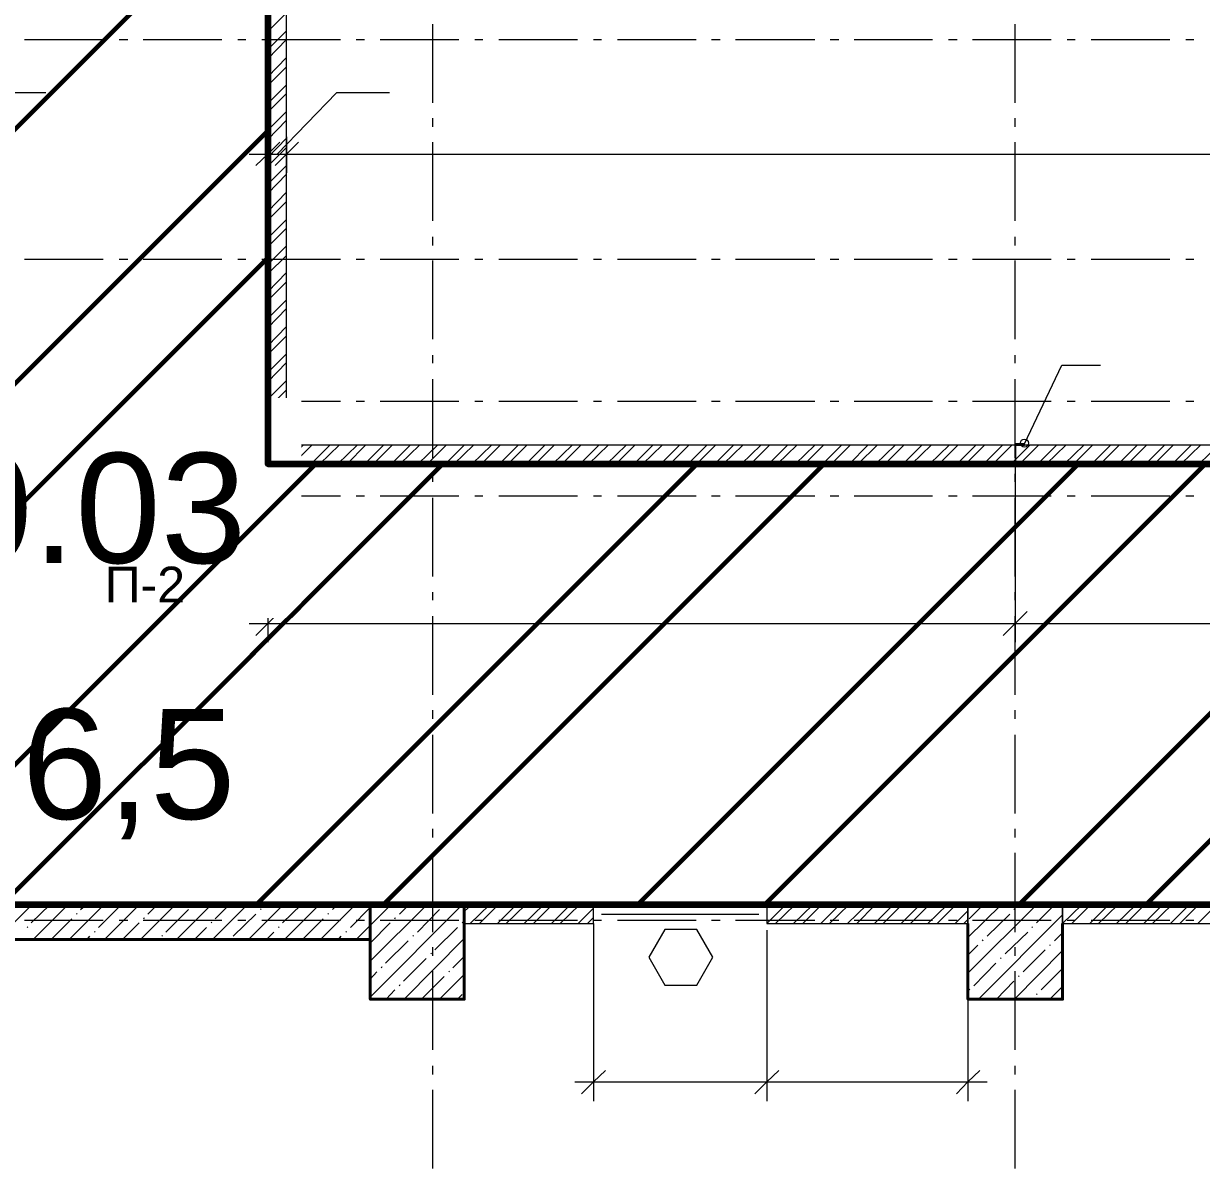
# Model space of a CAD drawing. Header units: millimetres. Extents: x -213911 to 415037, y -3642 to 107391.
# Drawn here: x -179876 to -172386, y 11474 to 18756 of the extents above; entities that cross this region are included whole.
import ezdxf

# ---------------------------------------------------------------- set-up
doc = ezdxf.new("R2010")
doc.units = ezdxf.units.MM
for name, color, linetype, lineweight in [('9.1 Стен подвал шпак', 160, 'Continuous', 90), ('9.3 клининг подвал', 190, 'Continuous', 60), ('Оси', 7, 'Continuous', 9)]:
    doc.layers.add(name, color=color, linetype=linetype, lineweight=lineweight)
doc.layers.add('PDF _Текст', color=7, linetype='Continuous')
doc.styles.get("Standard").update_dxf_attribs({"font": 'arial.ttf'})

msp = doc.modelspace()

# ---------------------------------------------------------------- linework, layer by layer
at = {"lineweight": 18}
for points in [[(-178247, 18002.4), (-178323.2, 17926.2), (-178399.5, 17854.2)], [(-178128.3, 18002.4), (-178204.6, 17926.2), (-178276.6, 17854.2)], [(-178247, 15015.8), (-178323.2, 14939.5), (-178399.5, 14863.3)], [(-173493.8, 15015.8), (-173570, 14939.5), (-173646.3, 14863.3)], [(-176175.4, 12097), (-176251.6, 12024.9), (-176327.9, 11948.7)], [(-175073.9, 12097), (-175150.2, 12024.9), (-175226.4, 11948.7)], [(-173794.6, 12097), (-173870.8, 12024.9), (-173942.8, 11948.7)]]:
    msp.add_lwpolyline(points, dxfattribs=at)
at = {"lineweight": 20}
msp.add_lwpolyline([(-173565.8, 16074.9), (-173510.7, 16074.9), (-173510.7, 16083.4), (-173570, 16083.4), (-173570, 15943.6), (-173510.7, 15943.6), (-173510.7, 15952), (-173565.8, 15952)], close=True, dxfattribs=at)
at = {"lineweight": 40}
for points in [[(-177670.8, 13151.8), (-180725.2, 13151.8), (-180725.2, 12931.5), (-177670.8, 12931.5)], [(-177073.5, 13151.8), (-177670.8, 13151.8), (-177670.8, 12550.2), (-177073.5, 12550.2)]]:
    msp.add_lwpolyline(points, close=True, dxfattribs=at)
for points in [[(-173269.2, 13151.8), (-173870.8, 13151.8)], [(-173870.8, 13033.2), (-173870.8, 12550.2), (-173269.2, 12550.2), (-173269.2, 13033.2)]]:
    msp.add_lwpolyline(points, dxfattribs=at)
at = {"layer": 'Оси', "lineweight": 9}
for points in [[(-173570, 16074.9), (-178204.6, 16074.9), (-178204.6, 19036.1), (-178323.2, 19036.1), (-178323.2, 15956.3), (-178204.6, 15956.3), (-173570, 15956.3)], [(-178323.2, 18705.7), (-178204.6, 18824.3)], [(-177272.6, 18252.4), (-177272.6, 18752.3)], [(-173570, 18252.4), (-173570, 18752.3)], [(-179869.5, 18654.8), (-179369.6, 18654.8)], [(-179267.9, 18654.8), (-179212.8, 18654.8)], [(-179115.4, 18654.8), (-178615.5, 18654.8)], [(-178513.8, 18654.8), (-178463, 18654.8)], [(-178361.3, 18654.8), (-177861.4, 18654.8)], [(-178323.2, 18591.3), (-178204.6, 18709.9)], [(-178323.2, 18532), (-178204.6, 18654.8)], [(-177759.8, 18654.8), (-177708.9, 18654.8)], [(-177607.3, 18654.8), (-177107.4, 18654.8)], [(-177005.7, 18654.8), (-176954.9, 18654.8)], [(-176853.2, 18654.8), (-176353.3, 18654.8)], [(-176251.6, 18654.8), (-176200.8, 18654.8)], [(-176099.1, 18654.8), (-175599.2, 18654.8)], [(-175501.8, 18654.8), (-175446.7, 18654.8)], [(-175349.3, 18654.8), (-174845.2, 18654.8)], [(-174747.7, 18654.8), (-174692.7, 18654.8)], [(-174595.2, 18654.8), (-174095.3, 18654.8)], [(-173993.7, 18654.8), (-173938.6, 18654.8)], [(-173841.2, 18654.8), (-173341.3, 18654.8)], [(-173239.6, 18654.8), (-173188.8, 18654.8)], [(-173087.1, 18654.8), (-172587.2, 18654.8)], [(-172485.5, 18654.8), (-172434.7, 18654.8)], [(-178323.2, 18417.6), (-178204.6, 18540.4)], [(-178323.2, 18362.5), (-178204.6, 18481.1)], [(-178323.2, 18248.1), (-178204.6, 18366.7)], [(-179733.9, 18315.9), (-180178.7, 18315.9), (-180534.6, 17926.2)], [(-178323.2, 18193.1), (-178204.6, 18311.7)], [(-177548, 18315.9), (-177886.9, 18315.9), (-178263.9, 17926.2)], [(-178323.2, 18078.7), (-178204.6, 18197.3)], [(-178323.2, 18019.4), (-178204.6, 18142.2)], [(-177272.6, 18099.9), (-177272.6, 18154.9)], [(-173570, 18099.9), (-173570, 18154.9)], [(-178323.2, 18036.3), (-178323.2, 17926.2), (-178323.2, 17807.6)], [(-178323.2, 17905), (-178204.6, 18027.8)], [(-178204.6, 18036.3), (-178204.6, 17926.2), (-178204.6, 17807.6)], [(-177272.6, 17502.5), (-177272.6, 18002.4)], [(-173570, 17502.5), (-173570, 18002.4)], [(-178441.8, 17926.2), (-178204.6, 17926.2), (-168486.4, 17926.2)], [(-178323.2, 17849.9), (-178204.6, 17968.5)], [(-178323.2, 17735.5), (-178204.6, 17854.2)], [(-178323.2, 17676.2), (-178204.6, 17799.1)], [(-178323.2, 17561.8), (-178204.6, 17684.7)], [(-178323.2, 17506.8), (-178204.6, 17625.4)], [(-178323.2, 17392.4), (-178204.6, 17511)], [(-178323.2, 17337.3), (-178204.6, 17455.9)], [(-177272.6, 17345.8), (-177272.6, 17400.9)], [(-173570, 17345.8), (-173570, 17400.9)], [(-178323.2, 17222.9), (-178204.6, 17341.6)], [(-179869.5, 17256.8), (-179369.6, 17256.8)], [(-179267.9, 17256.8), (-179212.8, 17256.8)], [(-179115.4, 17256.8), (-178615.5, 17256.8)], [(-178513.8, 17256.8), (-178463, 17256.8)], [(-178361.3, 17256.8), (-177861.4, 17256.8)], [(-178323.2, 17163.6), (-178204.6, 17282.2)], [(-177759.8, 17256.8), (-177708.9, 17256.8)], [(-177607.3, 17256.8), (-177107.4, 17256.8)], [(-177272.6, 16748.5), (-177272.6, 17248.4)], [(-177005.7, 17256.8), (-176954.9, 17256.8)], [(-176853.2, 17256.8), (-176353.3, 17256.8)], [(-176251.6, 17256.8), (-176200.8, 17256.8)], [(-176099.1, 17256.8), (-175599.2, 17256.8)], [(-175501.8, 17256.8), (-175446.7, 17256.8)], [(-175349.3, 17256.8), (-174845.2, 17256.8)], [(-174747.7, 17256.8), (-174692.7, 17256.8)], [(-174595.2, 17256.8), (-174095.3, 17256.8)], [(-173993.7, 17256.8), (-173938.6, 17256.8)], [(-173841.2, 17256.8), (-173341.3, 17256.8)], [(-173570, 16748.5), (-173570, 17248.4)], [(-173239.6, 17256.8), (-173188.8, 17256.8)], [(-173087.1, 17256.8), (-172587.2, 17256.8)], [(-172485.5, 17256.8), (-172434.7, 17256.8)], [(-178323.2, 17049.2), (-178204.6, 17172.1)], [(-178323.2, 16994.2), (-178204.6, 17112.8)], [(-178323.2, 16879.8), (-178204.6, 16998.4)], [(-178323.2, 16820.5), (-178204.6, 16943.3)], [(-178323.2, 16706.1), (-178204.6, 16829)], [(-178323.2, 16651), (-178204.6, 16769.6)], [(-178323.2, 16536.6), (-178204.6, 16655.3)], [(-177272.6, 16596), (-177272.6, 16646.8)], [(-173570, 16596), (-173570, 16646.8)], [(-178323.2, 16477.3), (-178204.6, 16600.2)], [(-173510.7, 16083.4), (-173273.5, 16583.2), (-173027.8, 16583.2)], [(-178323.2, 16367.2), (-178204.6, 16485.8)], [(-177272.6, 15994.4), (-177272.6, 16494.3)], [(-173570, 15994.4), (-173570, 16494.3)], [(-178323.2, 16307.9), (-178204.6, 16426.5)], [(-179869.5, 16354.5), (-179369.6, 16354.5)], [(-179267.9, 16354.5), (-179212.8, 16354.5)], [(-179115.4, 16354.5), (-178615.5, 16354.5)], [(-178513.8, 16354.5), (-178463, 16354.5)], [(-178361.3, 16354.5), (-177861.4, 16354.5)], [(-177759.8, 16354.5), (-177708.9, 16354.5)], [(-177607.3, 16354.5), (-177107.4, 16354.5)], [(-177005.7, 16354.5), (-176954.9, 16354.5)], [(-176853.2, 16354.5), (-176353.3, 16354.5)], [(-176251.6, 16354.5), (-176200.8, 16354.5)], [(-176099.1, 16354.5), (-175599.2, 16354.5)], [(-175501.8, 16354.5), (-175446.7, 16354.5)], [(-175349.3, 16354.5), (-174845.2, 16354.5)], [(-174747.7, 16354.5), (-174692.7, 16354.5)], [(-174595.2, 16354.5), (-174095.3, 16354.5)], [(-173993.7, 16354.5), (-173938.6, 16354.5)], [(-173841.2, 16354.5), (-173341.3, 16354.5)], [(-173239.6, 16354.5), (-173188.8, 16354.5)], [(-173087.1, 16354.5), (-172587.2, 16354.5)], [(-172485.5, 16354.5), (-172434.7, 16354.5)], [(-178323.2, 16193.5), (-178204.6, 16312.1)], [(-178323.2, 16138.4), (-178204.6, 16257)], [(-178323.2, 16024.1), (-178204.6, 16142.7)], [(-178323.2, 15964.7), (-178204.6, 16087.6)], [(-178221.5, 15956.3), (-178204.6, 15973.2), (-178098.7, 16074.9)], [(-178162.2, 15956.3), (-178043.6, 16074.9)], [(-178047.8, 15956.3), (-177929.2, 16074.9)], [(-177992.8, 15956.3), (-177869.9, 16074.9)], [(-177878.4, 15956.3), (-177755.5, 16074.9)], [(-177819.1, 15956.3), (-177700.5, 16074.9)], [(-177704.7, 15956.3), (-177586.1, 16074.9)], [(-177649.6, 15956.3), (-177531, 16074.9)], [(-177535.2, 15956.3), (-177416.6, 16074.9)], [(-177480.2, 15956.3), (-177357.3, 16074.9)], [(-177365.8, 15956.3), (-177242.9, 16074.9)], [(-177306.5, 15956.3), (-177187.9, 16074.9)], [(-177192.1, 15956.3), (-177073.5, 16074.9)], [(-177137, 15956.3), (-177014.2, 16074.9)], [(-177022.6, 15956.3), (-176899.8, 16074.9)], [(-176963.3, 15956.3), (-176844.7, 16074.9)], [(-176849, 15956.3), (-176730.3, 16074.9)], [(-176793.9, 15956.3), (-176675.3, 16074.9)], [(-176679.5, 15956.3), (-176560.9, 16074.9)], [(-176620.2, 15956.3), (-176501.6, 16074.9)], [(-176510, 15956.3), (-176387.2, 16074.9)], [(-176450.7, 15956.3), (-176332.1, 16074.9)], [(-176336.4, 15956.3), (-176217.7, 16074.9)], [(-176281.3, 15956.3), (-176158.4, 16074.9)], [(-176166.9, 15956.3), (-176044.1, 16074.9)], [(-176107.6, 15956.3), (-175989, 16074.9)], [(-175993.2, 15956.3), (-175874.6, 16074.9)], [(-175938.1, 15956.3), (-175815.3, 16074.9)], [(-175823.8, 15956.3), (-175705.1, 16074.9)], [(-175764.5, 15956.3), (-175645.8, 16074.9)], [(-175650.1, 15956.3), (-175531.5, 16074.9)], [(-175595, 15956.3), (-175476.4, 16074.9)], [(-175480.6, 15956.3), (-175362, 16074.9)], [(-175425.5, 15956.3), (-175302.7, 16074.9)], [(-175311.2, 15956.3), (-175188.3, 16074.9)], [(-175251.9, 15956.3), (-175133.2, 16074.9)], [(-175137.5, 15956.3), (-175018.9, 16074.9)], [(-175082.4, 15956.3), (-174959.5, 16074.9)], [(-174968, 15956.3), (-174845.2, 16074.9)], [(-174908.7, 15956.3), (-174790.1, 16074.9)], [(-174794.3, 15956.3), (-174675.7, 16074.9)], [(-174739.3, 15956.3), (-174620.6, 16074.9)], [(-174624.9, 15956.3), (-174506.3, 16074.9)], [(-174569.8, 15956.3), (-174447, 16074.9)], [(-174455.4, 15956.3), (-174332.6, 16074.9)], [(-174396.1, 15956.3), (-174277.5, 16074.9)], [(-174281.7, 15956.3), (-174163.1, 16074.9)], [(-174226.7, 15956.3), (-174103.8, 16074.9)], [(-174112.3, 15956.3), (-173989.4, 16074.9)], [(-174053, 15956.3), (-173934.4, 16074.9)], [(-173938.6, 15956.3), (-173820, 16074.9)], [(-173883.5, 15956.3), (-173764.9, 16074.9)], [(-173769.1, 15956.3), (-173650.5, 16074.9)], [(-173709.8, 15956.3), (-173591.2, 16074.9)], [(-173565.8, 15985.9), (-173476.8, 16074.9)], [(-173565.8, 15956.3), (-171557.8, 15956.3), (-171557.8, 16074.9), (-173565.8, 16074.9)], [(-173540.4, 15956.3), (-173421.8, 16074.9)], [(-173426, 15956.3), (-173307.4, 16074.9)], [(-173370.9, 15956.3), (-173248.1, 16074.9)], [(-173256.5, 15956.3), (-173133.7, 16074.9)], [(-173197.2, 15956.3), (-173078.6, 16074.9)], [(-173082.8, 15956.3), (-172964.2, 16074.9)], [(-173027.8, 15956.3), (-172909.2, 16074.9)], [(-172913.4, 15956.3), (-172794.8, 16074.9)], [(-172854.1, 15956.3), (-172735.5, 16074.9)], [(-172739.7, 15956.3), (-172621.1, 16074.9)], [(-172684.6, 15956.3), (-172566, 16074.9)], [(-172570.3, 15956.3), (-172451.6, 16074.9)], [(-172515.2, 15956.3), (-172392.3, 16074.9)], [(-172400.8, 15956.3), (-172277.9, 16074.9)], [(-178323.2, 15956.3), (-178323.2, 14939.5), (-178323.2, 14820.9)], [(-173599.7, 15956.3), (-173570, 15981.7)], [(-177272.6, 15841.9), (-177272.6, 15892.7)], [(-173570, 15943.6), (-173570, 14939.5), (-173570, 14820.9)], [(-173570, 15841.9), (-173570, 15892.7)], [(-179869.5, 15752.9), (-179369.6, 15752.9)], [(-179267.9, 15752.9), (-179212.8, 15752.9)], [(-179115.4, 15752.9), (-178615.5, 15752.9)], [(-178513.8, 15752.9), (-178463, 15752.9)], [(-178361.3, 15752.9), (-177861.4, 15752.9)], [(-177759.8, 15752.9), (-177708.9, 15752.9)], [(-177607.3, 15752.9), (-177107.4, 15752.9)], [(-177272.6, 15240.3), (-177272.6, 15740.2)], [(-177005.7, 15752.9), (-176954.9, 15752.9)], [(-176853.2, 15752.9), (-176353.3, 15752.9)], [(-176251.6, 15752.9), (-176200.8, 15752.9)], [(-176099.1, 15752.9), (-175599.2, 15752.9)], [(-175501.8, 15752.9), (-175446.7, 15752.9)], [(-175349.3, 15752.9), (-174845.2, 15752.9)], [(-174747.7, 15752.9), (-174692.7, 15752.9)], [(-174595.2, 15752.9), (-174095.3, 15752.9)], [(-173993.7, 15752.9), (-173938.6, 15752.9)], [(-173841.2, 15752.9), (-173341.3, 15752.9)], [(-173570, 15240.3), (-173570, 15740.2)], [(-173239.6, 15752.9), (-173188.8, 15752.9)], [(-173087.1, 15752.9), (-172587.2, 15752.9)], [(-172485.5, 15752.9), (-172434.7, 15752.9)], [(-177272.6, 15087.8), (-177272.6, 15138.7)], [(-173570, 15087.8), (-173570, 15138.7)], [(-177272.6, 14486.3), (-177272.6, 14986.1)], [(-173570, 14486.3), (-173570, 14986.1)], [(-178441.8, 14939.5), (-173570, 14939.5), (-168766, 14939.5)], [(-177272.6, 14333.7), (-177272.6, 14388.8)], [(-173570, 14333.7), (-173570, 14388.8)], [(-177272.6, 13732.2), (-177272.6, 14232.1)], [(-173570, 13732.2), (-173570, 14232.1)], [(-177272.6, 13579.7), (-177272.6, 13634.8)], [(-173570, 13579.7), (-173570, 13634.8)], [(-177272.6, 12978.1), (-177272.6, 13482.2)], [(-173570, 12978.1), (-173570, 13482.2)], [(-180043.2, 12931.5), (-179822.9, 13151.8)], [(-179827.1, 13037.4), (-179708.5, 13151.8)], [(-179814.4, 12931.5), (-179594.1, 13151.8)], [(-179585.6, 12931.5), (-179365.3, 13151.8)], [(-179513.6, 13122.2), (-179479.7, 13151.8)], [(-179399.2, 13007.8), (-179255.2, 13151.8)], [(-179361.1, 12931.5), (-179140.8, 13151.8)], [(-179132.3, 12931.5), (-178912.1, 13151.8)], [(-179085.7, 13092.5), (-179026.4, 13151.8)], [(-178971.4, 12978.1), (-178827.3, 13122.2)], [(-178903.6, 12931.5), (-178683.3, 13151.8)], [(-178797.7, 13151.8), (-178797.7, 13151.8)], [(-178674.8, 12931.5), (-178454.5, 13151.8)], [(-178657.9, 13062.8), (-178568.9, 13151.8)], [(-178446.1, 12931.5), (-178225.8, 13151.8)], [(-178369.8, 13122.2), (-178365.6, 13126.4)], [(-178340.2, 13151.8), (-178340.2, 13151.8)], [(-178230, 13037.4), (-178111.4, 13151.8)], [(-178217.3, 12931.5), (-177997, 13151.8)], [(-177988.5, 12931.5), (-177768.2, 13151.8)], [(-177912.3, 13122.2), (-177882.6, 13151.8)], [(-177797.9, 13007.8), (-177670.8, 13134.9), (-177658.1, 13151.8)], [(-177759.8, 12931.5), (-177670.8, 13020.5), (-177539.5, 13151.8)], [(-177670.8, 12791.7), (-177310.7, 13151.8)], [(-177670.8, 12563), (-177086.2, 13151.8)], [(-177484.4, 13092.5), (-177425.1, 13151.8)], [(-177370, 12978.1), (-177230.2, 13122.2)], [(-177200.6, 13151.8), (-177200.6, 13151.8)], [(-177073.5, 13109.4), (-177026.9, 13151.8)], [(-177073.5, 13033.2), (-176251.6, 13033.2), (-176251.6, 13151.8), (-177073.5, 13151.8)], [(-177035.4, 13033.2), (-176912.5, 13151.8)], [(-176976, 13033.2), (-176857.4, 13151.8)], [(-176861.7, 13033.2), (-176743, 13151.8)], [(-176806.6, 13033.2), (-176683.7, 13151.8)], [(-176692.2, 13033.2), (-176569.4, 13151.8)], [(-176632.9, 13033.2), (-176514.3, 13151.8)], [(-176518.5, 13033.2), (-176399.9, 13151.8)], [(-176463.4, 13033.2), (-176340.6, 13151.8)], [(-176349.1, 13033.2), (-176251.6, 13130.6)], [(-175150.2, 13033.2), (-175031.6, 13151.8)], [(-175150.2, 13147.6), (-175145.9, 13151.8)], [(-175095.1, 13033.2), (-174972.3, 13151.8)], [(-174980.7, 13033.2), (-174857.9, 13151.8)], [(-174921.4, 13033.2), (-174802.8, 13151.8)], [(-174807, 13033.2), (-174688.4, 13151.8)], [(-174752, 13033.2), (-174629.1, 13151.8)], [(-174637.6, 13033.2), (-174514.7, 13151.8)], [(-174578.3, 13033.2), (-174459.7, 13151.8)], [(-174463.9, 13033.2), (-174345.3, 13151.8)], [(-174408.8, 13033.2), (-174290.2, 13151.8)], [(-174294.4, 13033.2), (-174175.8, 13151.8)], [(-174235.1, 13033.2), (-174116.5, 13151.8)], [(-174125, 13033.2), (-174002.1, 13151.8)], [(-174065.7, 13033.2), (-173947.1, 13151.8)], [(-173951.3, 13033.2), (-173870.8, 13113.7)], [(-173870.8, 12944.2), (-173659, 13151.8)], [(-173870.8, 12715.5), (-173434.5, 13151.8)], [(-173870.8, 13151.8), (-173870.8, 13033.2)], [(-173862.3, 13062.8), (-173773.4, 13151.8)], [(-173578.5, 13122.2), (-173574.3, 13126.4)], [(-173548.8, 13151.8), (-173544.6, 13151.8)], [(-173434.5, 13037.4), (-173320.1, 13151.8)], [(-173269.2, 13033.2), (-173146.4, 13151.8)], [(-173269.2, 13143.3), (-173260.8, 13151.8)], [(-173269.2, 13033.2), (-173269.2, 13151.8)], [(-173209.9, 13033.2), (-173091.3, 13151.8)], [(-173095.6, 13033.2), (-172976.9, 13151.8)], [(-173040.5, 13033.2), (-172917.6, 13151.8)], [(-172926.1, 13033.2), (-172803.2, 13151.8)], [(-172866.8, 13033.2), (-172748.2, 13151.8)], [(-172752.4, 13033.2), (-172633.8, 13151.8)], [(-172697.3, 13033.2), (-172574.5, 13151.8)], [(-172583, 13033.2), (-172464.3, 13151.8)], [(-172523.7, 13033.2), (-172405, 13151.8)], [(-172409.3, 13033.2), (-172290.7, 13151.8)], [(-179869.5, 13054.4), (-179369.6, 13054.4)], [(-179700, 12931.5), (-179568.7, 13062.8)], [(-179539, 13092.5), (-179534.8, 13096.7)], [(-179267.9, 13054.4), (-179212.8, 13054.4)], [(-179246.7, 12931.5), (-179140.8, 13037.4)], [(-179115.4, 13054.4), (-178615.5, 13054.4)], [(-179111.2, 13062.8), (-179106.9, 13071.3)], [(-178683.3, 13037.4), (-178679.1, 13041.7)], [(-178543.5, 12952.7), (-178399.5, 13092.5)], [(-178513.8, 13054.4), (-178463, 13054.4)], [(-178361.3, 13054.4), (-177861.4, 13054.4)], [(-178102.9, 12931.5), (-177971.6, 13062.8)], [(-177941.9, 13092.5), (-177937.7, 13096.7)], [(-177759.8, 13054.4), (-177708.9, 13054.4)], [(-177670.8, 12906.1), (-177543.7, 13037.4)], [(-177607.3, 13054.4), (-177107.4, 13054.4)], [(-177514.1, 13062.8), (-177509.8, 13071.3)], [(-177086.2, 13037.4), (-177082, 13041.7)], [(-177005.7, 13054.4), (-176954.9, 13054.4)], [(-176853.2, 13054.4), (-176353.3, 13054.4)], [(-176289.8, 13033.2), (-176251.6, 13071.3)], [(-176251.6, 13054.4), (-176200.8, 13054.4)], [(-176251.6, 13033.2), (-176251.6, 12024.9), (-176251.6, 11902.1)], [(-176200.8, 13092.5), (-175201, 13092.5)], [(-176099.1, 13054.4), (-175599.2, 13054.4)], [(-175501.8, 13054.4), (-175446.7, 13054.4)], [(-175349.3, 13054.4), (-174845.2, 13054.4)], [(-174747.7, 13054.4), (-174692.7, 13054.4)], [(-174595.2, 13054.4), (-174095.3, 13054.4)], [(-173993.7, 13054.4), (-173938.6, 13054.4)], [(-173896.2, 13033.2), (-173870.8, 13058.6)], [(-173841.2, 13054.4), (-173341.3, 13054.4)], [(-173803, 12550.2), (-173269.2, 13088.3)], [(-173748, 12952.7), (-173603.9, 13092.5)], [(-173239.6, 13054.4), (-173188.8, 13054.4)], [(-173087.1, 13054.4), (-172587.2, 13054.4)], [(-172485.5, 13054.4), (-172434.7, 13054.4)], [(-179852.5, 13007.8), (-179848.3, 13012)], [(-179424.7, 12978.1), (-179420.4, 12982.4)], [(-178789.2, 12931.5), (-178712.9, 13007.8)], [(-178331.7, 12931.5), (-178285.1, 12978.1)], [(-178255.4, 13007.8), (-178251.2, 13012)], [(-177827.6, 12978.1), (-177823.3, 12982.4)], [(-177259.9, 12863.7), (-177115.8, 13007.8)], [(-175150.2, 12990.8), (-175150.2, 12024.9), (-175150.2, 11902.1)], [(-173633.6, 12838.3), (-173489.5, 12978.1)], [(-173464.1, 13007.8), (-173459.9, 13012)], [(-173320.1, 12923), (-173269.2, 12973.9)], [(-179471.3, 12931.5), (-179454.3, 12952.7)], [(-178996.8, 12952.7), (-178992.5, 12956.9)], [(-177874.2, 12931.5), (-177857.2, 12952.7)], [(-177573.4, 12779), (-177429.3, 12923)], [(-177454.8, 12550.2), (-177073.5, 12935.8)], [(-177399.7, 12952.7), (-177395.4, 12956.9)], [(-173870.8, 12829.8), (-173807.3, 12893.4)], [(-173777.6, 12923), (-173773.4, 12927.3)], [(-173349.7, 12893.4), (-173345.5, 12897.6)], [(-177459, 12664.6), (-177315, 12808.7)], [(-177285.3, 12838.3), (-177281.1, 12842.6)], [(-177272.6, 12825.6), (-177272.6, 12880.7)], [(-177145.5, 12749.4), (-177073.5, 12821.4)], [(-173663.2, 12808.7), (-173659, 12812.9)], [(-173574.3, 12550.2), (-173269.2, 12859.5)], [(-173570, 12825.6), (-173570, 12880.7)], [(-173519.2, 12723.9), (-173379.4, 12863.7)], [(-177598.8, 12749.4), (-177594.6, 12757.8)], [(-173832.7, 12635), (-173692.9, 12779)], [(-173404.8, 12609.6), (-173269.2, 12745.1)], [(-177670.8, 12677.3), (-177628.4, 12723.9)], [(-177344.6, 12550.2), (-177200.6, 12694.3)], [(-177272.6, 12228.3), (-177272.6, 12728.2)], [(-177230.2, 12550.2), (-177073.5, 12707)], [(-177170.9, 12723.9), (-177166.7, 12728.2)], [(-173688.6, 12550.2), (-173578.5, 12664.6)], [(-173570, 12228.3), (-173570, 12728.2)], [(-173548.8, 12694.3), (-173544.6, 12698.5)], [(-177569.1, 12550.2), (-177514.1, 12609.6)], [(-177484.4, 12635), (-177480.2, 12643.4)], [(-173862.3, 12609.6), (-173858.1, 12613.8)], [(-173434.5, 12579.9), (-173430.2, 12584.1)], [(-173349.7, 12550.2), (-173269.2, 12630.7)], [(-177115.8, 12550.2), (-177086.2, 12579.9)], [(-173870.8, 12550.2), (-173870.8, 12024.9), (-173870.8, 11902.1)], [(-177272.6, 12071.5), (-177272.6, 12126.6)], [(-173570, 12071.5), (-173570, 12126.6)], [(-176370.3, 12024.9), (-175150.2, 12024.9), (-173748, 12024.9)], [(-177272.6, 11474.2), (-177272.6, 11974.1)], [(-173570, 11474.2), (-173570, 11974.1)]]:
    msp.add_lwpolyline(points, dxfattribs=at)
for points in [[(-173870.8, 13151.8), (-175150.2, 13151.8), (-175150.2, 13033.2), (-173870.8, 13033.2)], [(-173269.2, 13033.2), (-168884.6, 13033.2), (-168884.6, 13151.8), (-173269.2, 13151.8)], [(-175798.3, 12995.1), (-175900, 12817.1), (-175798.3, 12639.2), (-175595, 12639.2), (-175493.3, 12817.1), (-175595, 12995.1)]]:
    msp.add_lwpolyline(points, close=True, dxfattribs=at)
for points in [[(-173536.1, 16087.6), (-173536.1, 16104.5), (-173527.7, 16113), (-173510.7, 16113)], [(-173536.1, 16087.6), (-173536.1, 16104.5), (-173527.7, 16113), (-173510.7, 16113)], [(-173510.7, 16113), (-173498, 16113), (-173485.3, 16104.5), (-173485.3, 16087.6)], [(-173510.7, 16113), (-173498, 16113), (-173485.3, 16104.5), (-173485.3, 16087.6)], [(-173510.7, 16062.2), (-173527.7, 16062.2), (-173536.1, 16074.9), (-173536.1, 16087.6)], [(-173510.7, 16062.2), (-173527.7, 16062.2), (-173536.1, 16074.9), (-173536.1, 16087.6)], [(-173485.3, 16087.6), (-173485.3, 16074.9), (-173498, 16062.2), (-173510.7, 16062.2)], [(-173485.3, 16087.6), (-173485.3, 16074.9), (-173498, 16062.2), (-173510.7, 16062.2)]]:
    msp.add_open_spline(points, degree=3, dxfattribs=at)

# ---------------------------------------------------------------- texts
at = {"insert": (-180975.2, 13982.1), "char_height": 700, "attachment_point": 4, "bg_fill": 3, "box_fill_scale": 1.5, "bg_fill_color": 256, "bg_fill_transparency": 0}
msp.add_mtext('166,5', dxfattribs=at)
at = {"layer": 'PDF _Текст', "insert": (-179360.2, 15188), "char_height": 227.67, "attachment_point": 4}
msp.add_mtext('П-2', dxfattribs=at)

# ---------------------------------------------------------------- next in the draw order: texts
at = {"insert": (-180362.5, 15670.2), "char_height": 700, "attachment_point": 4, "bg_fill": 3, "box_fill_scale": 1.5, "bg_fill_color": 256, "bg_fill_transparency": 0}
msp.add_mtext('0.03', dxfattribs=at)

# ---------------------------------------------------------------- next in the draw order: hatches: boundary and pattern name
at = {"layer": '9.3 клининг подвал'}
h = msp.add_hatch(dxfattribs=at)
h.set_pattern_fill('ANSI32', color=256, scale=180)
h.paths.add_polyline_path([(-155078.4, 16155.4), (-164491.5, 16155.4), (-164491.5, 15486), (-166635.1, 15486), (-166635.1, 20239.2), (-167965.3, 20239.2), (-167965.3, 15752.9), (-167967.8, 15486), (-168333.9, 15486), (-170206.4, 15486), (-170206.4, 15956.3), (-178323.2, 15956.3), (-178323.2, 20239.2), (-180123.7, 20239.2), (-180123.7, 19036.1), (-180475.3, 19036.1), (-180475.3, 16155.4), (-205291.8, 16155.4), (-205291.8, 16655.3), (-206511.8, 16655.3), (-206511.8, 16155.4), (-206791.4, 16155.4), (-206791.4, 13151.8), (-168384.7, 13151.8), (-155078.4, 13151.8)])

# ---------------------------------------------------------------- next in the draw order: linework, layer by layer
at = {"layer": '9.1 Стен подвал шпак'}
msp.add_lwpolyline([(-168384.7, 13151.8), (-206791.4, 13151.8), (-206791.4, 16155.4), (-206511.8, 16155.4), (-206511.8, 16655.3), (-205291.8, 16655.3), (-205291.8, 16155.4), (-180475.3, 16155.4), (-180475.3, 19036.1), (-180123.7, 19036.1), (-180123.7, 20239.2), (-178323.2, 20239.2), (-178323.2, 15956.3), (-170206.4, 15956.3)], dxfattribs=at)

doc.saveas('drawing.dxf')
